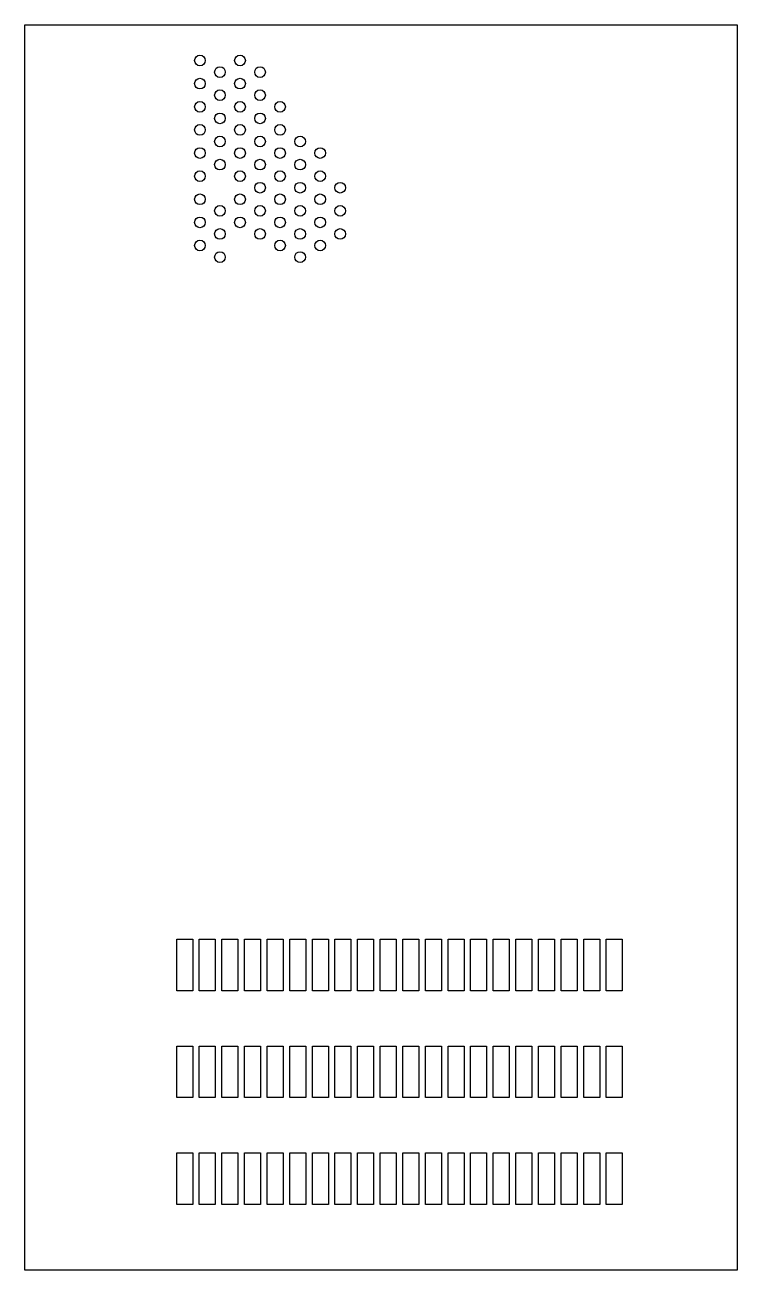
# Model space of a CAD drawing. Header units: inches. Extents: x 10.7 to 50.7, y 10 to 80.
import ezdxf

# ---------------------------------------------------------------- set-up
doc = ezdxf.new("R2010")
doc.units = ezdxf.units.IN
doc.header["$MEASUREMENT"] = 0
doc.layers.add('Open insulation', color=2, linetype='Continuous')

msp = doc.modelspace()

# ---------------------------------------------------------------- linework, layer by layer
at = {"layer": 'Open insulation'}
msp.add_lwpolyline([(10.71, 79.981), (50.71, 79.981), (50.71, 9.981), (10.71, 9.981), (10.71, 79.981)], dxfattribs=at)
at = {"layer": 'Open insulation', "elevation": -0.512}
for points in [[(20.133, 25.676), (19.233, 25.676), (19.233, 28.576), (20.133, 28.576)], [(21.403, 25.676), (20.503, 25.676), (20.503, 28.576), (21.403, 28.576)], [(22.673, 25.676), (21.773, 25.676), (21.773, 28.576), (22.673, 28.576)], [(23.943, 25.676), (23.043, 25.676), (23.043, 28.576), (23.943, 28.576)], [(25.213, 25.676), (24.313, 25.676), (24.313, 28.576), (25.213, 28.576)], [(26.483, 25.676), (25.583, 25.676), (25.583, 28.576), (26.483, 28.576)], [(27.753, 25.676), (26.853, 25.676), (26.853, 28.576), (27.753, 28.576)], [(29.023, 25.676), (28.123, 25.676), (28.123, 28.576), (29.023, 28.576)], [(30.293, 25.676), (29.393, 25.676), (29.393, 28.576), (30.293, 28.576)], [(31.563, 25.676), (30.663, 25.676), (30.663, 28.576), (31.563, 28.576)], [(32.833, 25.676), (31.933, 25.676), (31.933, 28.576), (32.833, 28.576)], [(34.103, 25.676), (33.203, 25.676), (33.203, 28.576), (34.103, 28.576)], [(35.373, 25.676), (34.473, 25.676), (34.473, 28.576), (35.373, 28.576)], [(36.643, 25.676), (35.743, 25.676), (35.743, 28.576), (36.643, 28.576)], [(37.913, 25.676), (37.013, 25.676), (37.013, 28.576), (37.913, 28.576)], [(39.183, 25.676), (38.283, 25.676), (38.283, 28.576), (39.183, 28.576)], [(40.453, 25.676), (39.553, 25.676), (39.553, 28.576), (40.453, 28.576)], [(41.723, 25.676), (40.823, 25.676), (40.823, 28.576), (41.723, 28.576)], [(42.993, 25.676), (42.093, 25.676), (42.093, 28.576), (42.993, 28.576)], [(44.263, 25.676), (43.363, 25.676), (43.363, 28.576), (44.263, 28.576)], [(20.133, 19.676), (19.233, 19.676), (19.233, 22.576), (20.133, 22.576)], [(21.403, 19.676), (20.503, 19.676), (20.503, 22.576), (21.403, 22.576)], [(22.673, 19.676), (21.773, 19.676), (21.773, 22.576), (22.673, 22.576)], [(23.943, 19.676), (23.043, 19.676), (23.043, 22.576), (23.943, 22.576)], [(25.213, 19.676), (24.313, 19.676), (24.313, 22.576), (25.213, 22.576)], [(26.483, 19.676), (25.583, 19.676), (25.583, 22.576), (26.483, 22.576)], [(27.753, 19.676), (26.853, 19.676), (26.853, 22.576), (27.753, 22.576)], [(29.023, 19.676), (28.123, 19.676), (28.123, 22.576), (29.023, 22.576)], [(30.293, 19.676), (29.393, 19.676), (29.393, 22.576), (30.293, 22.576)], [(31.563, 19.676), (30.663, 19.676), (30.663, 22.576), (31.563, 22.576)], [(32.833, 19.676), (31.933, 19.676), (31.933, 22.576), (32.833, 22.576)], [(34.103, 19.676), (33.203, 19.676), (33.203, 22.576), (34.103, 22.576)], [(35.373, 19.676), (34.473, 19.676), (34.473, 22.576), (35.373, 22.576)], [(36.643, 19.676), (35.743, 19.676), (35.743, 22.576), (36.643, 22.576)], [(37.913, 19.676), (37.013, 19.676), (37.013, 22.576), (37.913, 22.576)], [(39.183, 19.676), (38.283, 19.676), (38.283, 22.576), (39.183, 22.576)], [(40.453, 19.676), (39.553, 19.676), (39.553, 22.576), (40.453, 22.576)], [(41.723, 19.676), (40.823, 19.676), (40.823, 22.576), (41.723, 22.576)], [(42.993, 19.676), (42.093, 19.676), (42.093, 22.576), (42.993, 22.576)], [(44.263, 19.676), (43.363, 19.676), (43.363, 22.576), (44.263, 22.576)], [(20.133, 13.676), (19.233, 13.676), (19.233, 16.576), (20.133, 16.576)], [(21.403, 13.676), (20.503, 13.676), (20.503, 16.576), (21.403, 16.576)], [(22.673, 13.676), (21.773, 13.676), (21.773, 16.576), (22.673, 16.576)], [(23.943, 13.676), (23.043, 13.676), (23.043, 16.576), (23.943, 16.576)], [(25.213, 13.676), (24.313, 13.676), (24.313, 16.576), (25.213, 16.576)], [(26.483, 13.676), (25.583, 13.676), (25.583, 16.576), (26.483, 16.576)], [(27.753, 13.676), (26.853, 13.676), (26.853, 16.576), (27.753, 16.576)], [(29.023, 13.676), (28.123, 13.676), (28.123, 16.576), (29.023, 16.576)], [(30.293, 13.676), (29.393, 13.676), (29.393, 16.576), (30.293, 16.576)], [(31.563, 13.676), (30.663, 13.676), (30.663, 16.576), (31.563, 16.576)], [(32.833, 13.676), (31.933, 13.676), (31.933, 16.576), (32.833, 16.576)], [(34.103, 13.676), (33.203, 13.676), (33.203, 16.576), (34.103, 16.576)], [(35.373, 13.676), (34.473, 13.676), (34.473, 16.576), (35.373, 16.576)], [(36.643, 13.676), (35.743, 13.676), (35.743, 16.576), (36.643, 16.576)], [(37.913, 13.676), (37.013, 13.676), (37.013, 16.576), (37.913, 16.576)], [(39.183, 13.676), (38.283, 13.676), (38.283, 16.576), (39.183, 16.576)], [(40.453, 13.676), (39.553, 13.676), (39.553, 16.576), (40.453, 16.576)], [(41.723, 13.676), (40.823, 13.676), (40.823, 16.576), (41.723, 16.576)], [(42.993, 13.676), (42.093, 13.676), (42.093, 16.576), (42.993, 16.576)], [(44.263, 13.676), (43.363, 13.676), (43.363, 16.576), (44.263, 16.576)]]:
    msp.add_lwpolyline(points, close=True, dxfattribs=at)
at = {"layer": 'Open insulation'}
for centre in [(20.54, 77.978), (22.79, 77.978), (21.665, 77.328), (23.915, 77.328), (20.54, 76.678), (21.665, 76.028), (22.79, 76.678), (23.915, 76.028), (20.54, 75.378), (22.79, 75.378), (25.04, 75.378), (21.665, 74.728), (23.915, 74.728), (20.54, 74.078), (22.79, 74.078), (25.04, 74.078), (21.665, 73.428), (23.915, 73.428), (26.165, 73.428), (20.54, 72.778), (22.79, 72.778), (25.04, 72.778), (27.29, 72.778), (21.665, 72.128), (23.915, 72.128), (26.165, 72.128), (20.54, 71.478), (22.79, 71.478), (25.04, 71.478), (27.29, 71.478), (23.915, 70.828), (26.165, 70.828), (28.415, 70.828), (20.54, 70.178), (22.79, 70.178), (25.04, 70.178), (27.29, 70.178), (21.665, 69.528), (23.915, 69.528), (26.165, 69.528), (28.415, 69.528), (20.54, 68.878), (22.79, 68.878), (25.04, 68.878), (27.29, 68.878), (21.665, 68.228), (23.915, 68.228), (26.165, 68.228), (28.415, 68.228), (20.54, 67.578), (21.665, 66.928), (25.04, 67.578), (26.165, 66.928), (27.29, 67.578)]:
    msp.add_circle(centre, 0.3, dxfattribs=at)

doc.saveas('drawing.dxf')
